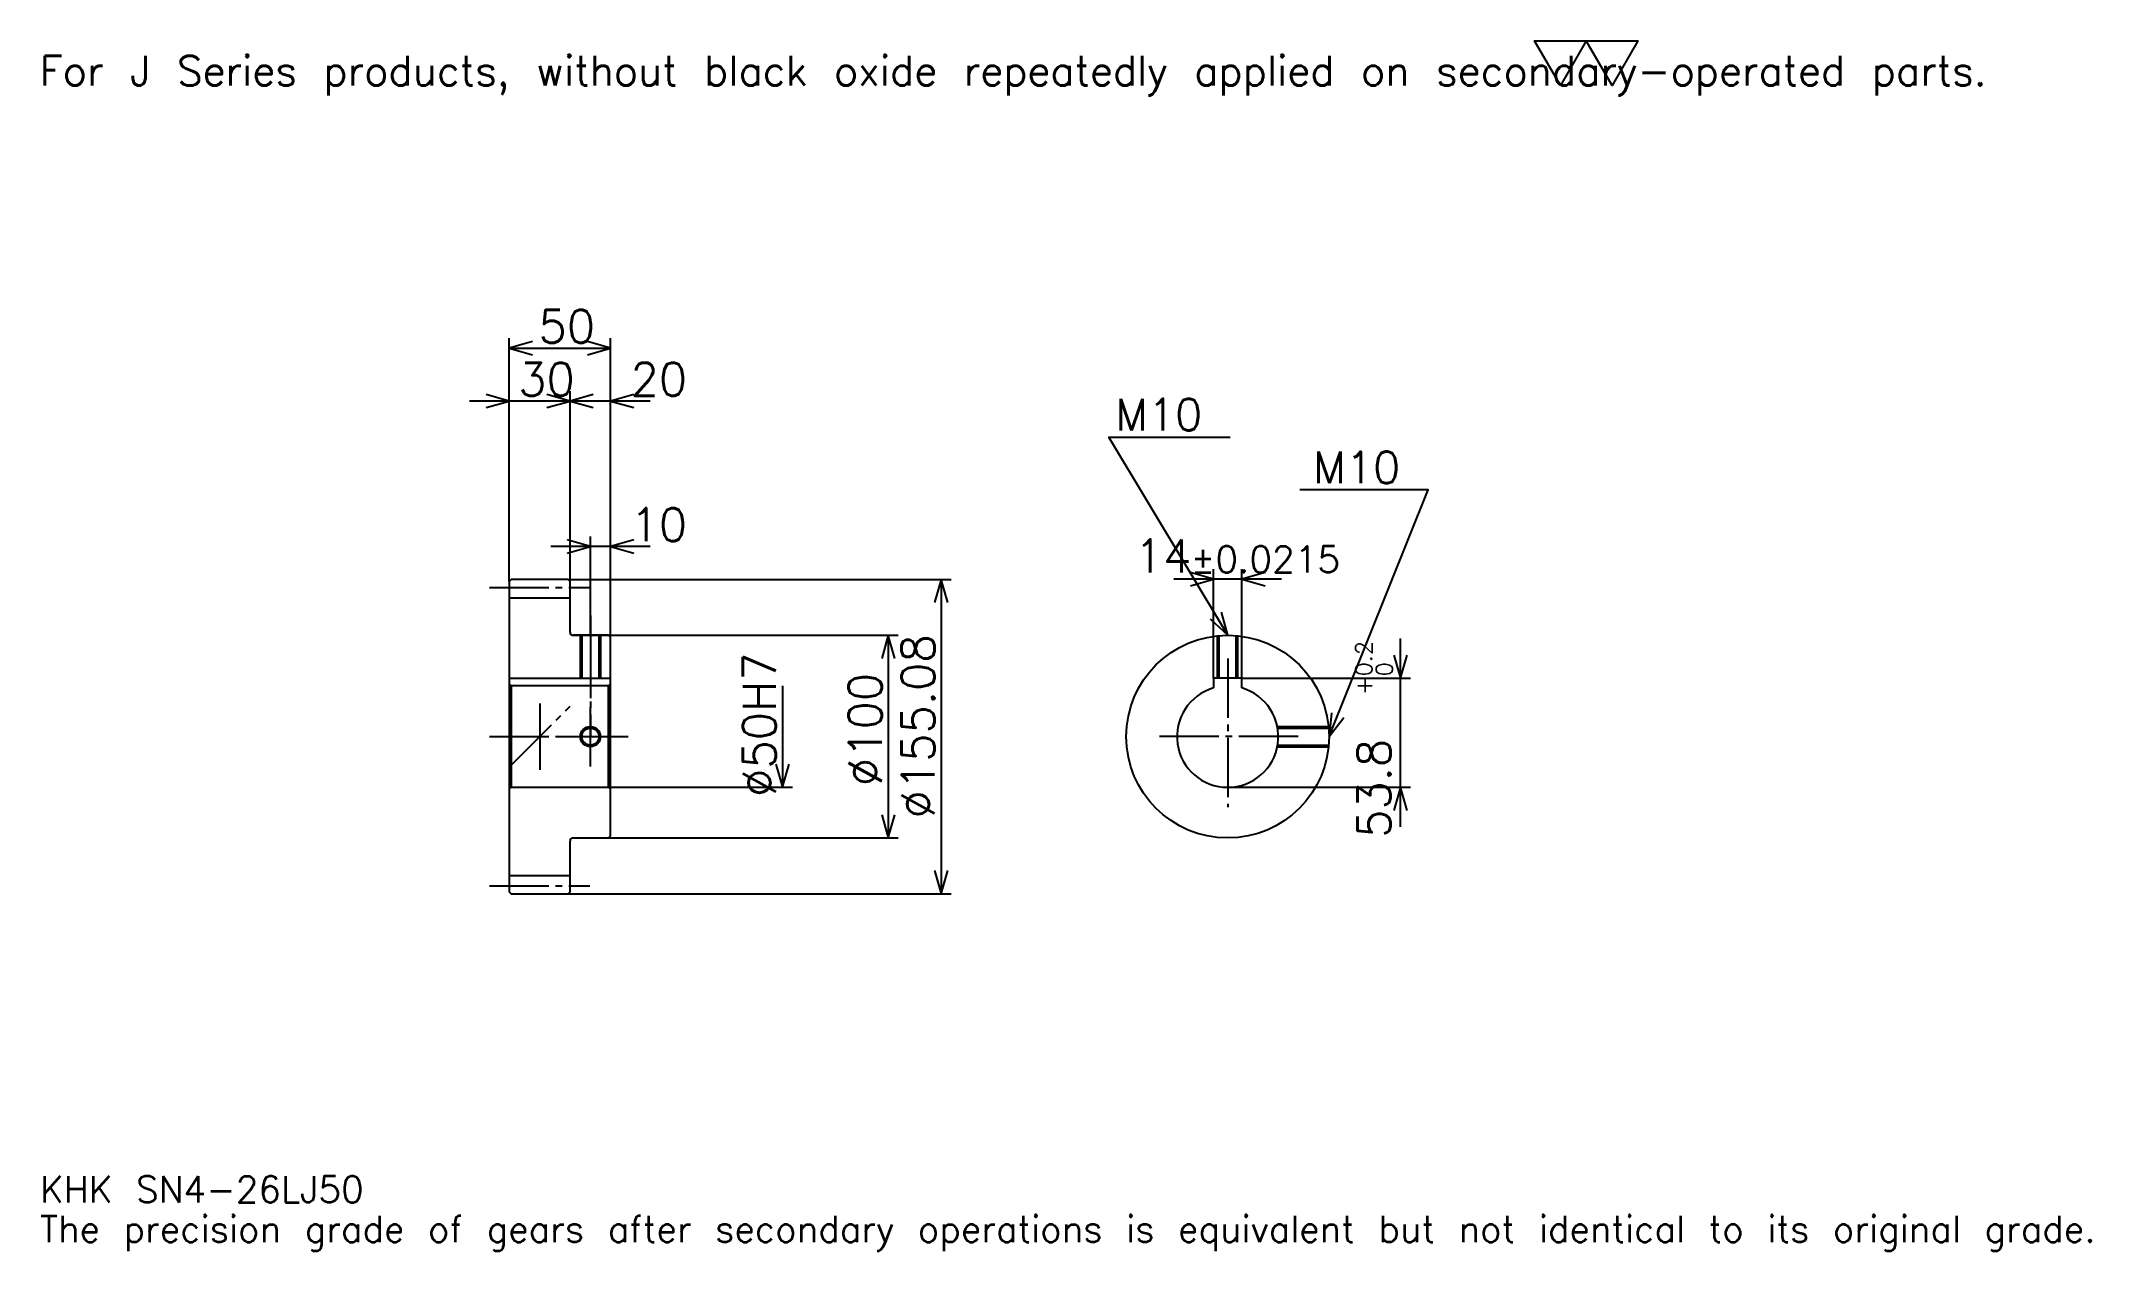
# Model space of a CAD drawing. Extents: x 33 to 1044, y 12 to 609.
import ezdxf

# ---------------------------------------------------------------- set-up
doc = ezdxf.new("R2010")
doc.units = 0
doc.linetypes.add('DASHDOT', pattern=[39.130436, 29.347826, -3.26087, 3.26087, -3.26087])
doc.layers.get('0').update_dxf_attribs({"linetype": 'CONTINUOUS'})
doc.layers.add('DASHDOT', color=6, linetype='DASHDOT')
doc.styles.add('KANJI', font='TXT', dxfattribs={"bigfont": 'BIGFONT'})

msp = doc.modelspace()

# ---------------------------------------------------------------- linework, layer by layer
at = {"color": 5}
for p, q in [((264.130432, 343.299957), (264.130432, 462.321716)), ((264.130432, 457.430389), (314.130432, 457.430389)), ((314.130432, 343.299957), (314.130432, 462.321716)), ((294.130432, 343.299957), (294.130432, 436.234741)), ((313.695648, 431.343445), (244.565216, 431.343445)), ((333.695648, 431.343445), (274.565216, 431.343445)), ((304.130432, 343.299957), (304.130432, 364.495605)), ((333.695648, 359.604309), (284.565216, 359.604309)), ((611.478271, 294.560852), (611.478271, 348.365204)), ((625.478271, 294.560852), (625.478271, 348.365204)), ((264.130432, 342.299957), (264.130432, 343.299957)), ((293.130432, 343.299957), (314.130432, 343.299957)), ((294.130432, 342.299957), (294.130432, 343.299957)), ((304.130432, 315.760864), (304.130432, 343.299957)), ((304.130432, 315.760864), (304.130432, 343.299957)), ((314.130432, 343.299957), (482.065216, 343.299957)), ((314.130432, 314.760864), (314.130432, 343.299957)), ((477.173889, 343.299957), (477.173889, 188.221771)), ((645.043457, 343.473907), (591.913086, 343.473907)), ((295.630432, 315.760864), (314.130432, 315.760864)), ((314.130432, 315.760864), (455.978271, 315.760864)), ((451.086975, 315.760864), (451.086975, 215.760864)), ((703.739136, 221.195648), (703.739136, 314.126068)), ((625.478271, 294.560852), (708.630432, 294.560852)), ((398.913025, 290.760864), (398.913025, 240.760864)), ((314.130432, 240.760864), (403.804352, 240.760864)), ((618.478271, 240.760864), (708.630432, 240.760864)), ((295.630432, 215.760864), (314.130432, 215.760864)), ((314.130432, 215.760864), (455.978271, 215.760864)), ((293.130432, 188.221771), (314.130432, 188.221771)), ((314.130432, 188.221771), (482.065216, 188.221771))]:
    msp.add_line(p, q, dxfattribs=at)
at = {"color": 4}
for p, q in [((264.130432, 334.299957), (294.130432, 334.299957)), ((264.130432, 294.560852), (314.130432, 294.560852)), ((265.130432, 290.760864), (265.130432, 240.760864)), ((313.130432, 290.760864), (314.130432, 291.760864)), ((313.130432, 240.760864), (314.130432, 239.760864)), ((264.130432, 197.221771), (294.130432, 197.221771))]:
    msp.add_line(p, q, dxfattribs=at)
at = {"color": 7}
msp.add_line((279.130432, 282.065216), (279.130432, 249.456512), dxfattribs=at)
msp.add_lwpolyline([(782.608704, 586.956543), (769.891296, 609), (820.760864, 609), (808.043457, 586.956543), (795.326111, 609), (782.608704, 586.956543)], dxfattribs=at)
at = {"color": 5}
for points in [[(275.543488, 460.691254), (264.130432, 457.430389), (275.543488, 454.169525)], [(302.717377, 454.169525), (314.130432, 457.430389), (302.717377, 460.691254)], [(252.717392, 428.082581), (264.130432, 431.343445), (252.717392, 434.604309)], [(282.717377, 428.082581), (294.130432, 431.343445), (282.717377, 434.604309)], [(305.543488, 434.604309), (294.130432, 431.343445), (305.543488, 428.082581)], [(325.543488, 434.604309), (314.130432, 431.343445), (325.543488, 428.082581)], [(618.478271, 315.760864), (559.782593, 413.586945), (619.782593, 413.586945)], [(668.478271, 265.760864), (717.391296, 387.5), (654.130432, 387.5)], [(292.717377, 356.343445), (304.130432, 359.604309), (292.717377, 362.865173)], [(325.543488, 362.865173), (314.130432, 359.604309), (325.543488, 356.343445)], [(600.065186, 340.213043), (611.478271, 343.473907), (600.065186, 346.734772)], [(636.891357, 346.734772), (625.478271, 343.473907), (636.891357, 340.213043)], [(480.434753, 331.886932), (477.173889, 343.299957), (473.913025, 331.886932)], [(609.81012, 323.869751), (618.478271, 315.760864), (615.402466, 327.225159)], [(454.347839, 304.347809), (451.086975, 315.760864), (447.826111, 304.347809)], [(700.478271, 305.973907), (703.739136, 294.560852), (707, 305.973907)], [(669.70752, 277.566803), (668.478271, 265.760864), (675.759033, 275.135376)], [(395.652161, 252.173904), (398.913025, 240.760864), (402.173889, 252.173904)], [(707, 229.347824), (703.739136, 240.760864), (700.478271, 229.347824)], [(447.826111, 227.173904), (451.086975, 215.760864), (454.347839, 227.173904)], [(473.913025, 199.634796), (477.173889, 188.221771), (480.434753, 199.634796)]]:
    msp.add_lwpolyline(points, dxfattribs=at)
at = {"color": 4}
for points in [[(294.130432, 317.260864), (294.130432, 342.299957), (293.130432, 343.299957), (265.130432, 343.299957), (264.130432, 342.299957), (264.130432, 239.760864)], [(295.630432, 215.760864), (313.130432, 215.760864), (314.130432, 216.760864), (314.130432, 314.760864), (313.130432, 315.760864), (295.630432, 315.760864)], [(299.130432, 315.760864), (299.130432, 294.560852)], [(299.94043, 315.760864), (299.94043, 294.560852)], [(308.320435, 315.760864), (308.320435, 294.560852)], [(309.130432, 315.760864), (309.130432, 294.560852)], [(613.478271, 294.560852), (613.478271, 315.510223)], [(614.288269, 294.560852), (614.288269, 315.584991)], [(622.668274, 294.560852), (622.668274, 315.584991)], [(623.478271, 294.560852), (623.478271, 315.510223)], [(625.478271, 289.760864), (625.478271, 294.560852), (611.478271, 294.560852), (611.478271, 289.760864)], [(264.130432, 239.760864), (265.130432, 240.760864), (313.130432, 240.760864), (313.130432, 290.760864), (265.130432, 290.760864), (264.130432, 291.760864)], [(642.973145, 270.760864), (668.227661, 270.760864)], [(643.124634, 269.950867), (668.302368, 269.950867)], [(642.973145, 260.760864), (668.227661, 260.760864)], [(643.124634, 261.570862), (668.302368, 261.570862)], [(264.130432, 239.760864), (264.130432, 189.221771), (265.130432, 188.221771), (293.130432, 188.221771), (294.130432, 189.221771), (294.130432, 214.260864)]]:
    msp.add_lwpolyline(points, dxfattribs=at)
for centre, radius in [((618.478271, 265.760864), 50), ((304.130432, 265.760864), 4.19)]:
    msp.add_circle(centre, radius, dxfattribs=at)
at = {"color": 7}
msp.add_circle((304.130432, 265.760864), 5, dxfattribs=at)
at = {"color": 4}
for centre, radius, start, end in [((295.630432, 317.260864), 1.5, 180, 270), ((618.478271, 265.760864), 25, 106.260204555, 73.739795445), ((295.630432, 214.260864), 1.5, 90, 180)]:
    msp.add_arc(centre, radius, start, end, dxfattribs=at)
at = {"layer": 'DASHDOT', "color": 7}
for p, q in [((254.347824, 339.299957), (303.913025, 339.299957)), ((304.130432, 315.760864), (304.130432, 265.760864)), ((618.478271, 304.343475), (618.478271, 230.978256)), ((264.130432, 250.760864), (294.130432, 280.760864)), ((254.347824, 265.760864), (323.913025, 265.760864)), ((653.260864, 265.760864), (583.695679, 265.760864)), ((254.347824, 192.221771), (303.913025, 192.221771))]:
    msp.add_line(p, q, dxfattribs=at)
for points in [[(304.130432, 325.543457), (304.130432, 284.778259)], [(304.130432, 250.978256), (304.130432, 280.543488)], [(289.347839, 265.760864), (318.913025, 265.760864)]]:
    msp.add_lwpolyline(points, dxfattribs=at)

# ---------------------------------------------------------------- texts
at = {"color": 7, "style": 'KANJI'}
for s, height, p in [('For J Series products, without black oxide repeatedly applied on secondary-operated parts.', 14.673913, (32.608696, 586.956543)), ('50', 16.304348, (278.532593, 460.039062)), ('30', 16.304348, (268.532593, 433.952148)), ('20', 16.304348, (323.913025, 433.952148)), ('M10', 15.652175, (563.043457, 416.847839)), ('M10', 15.652175, (660.652161, 390.760864)), ('10', 16.304348, (323.913025, 362.213013)), ('14', 16.304348, (572.594604, 346.734772)), ('%%p0.0215', 13.043478, (600.146973, 346.734772)), ('KHK SN4-26LJ50', 13.043478, (32.608696, 35.869564)), ('The precision grade of gears after secondary operations is equivalent but not identical to its original grade.', 13.043478, (32.608696, 16.304348))]:
    msp.add_text(s, height=height, dxfattribs=at).set_placement(p)
for s, height, p in [('%%c155.08', 16.304348, (473.913025, 225.407593)), ('%%c50H7', 16.304348, (395.652161, 236.005432)), ('0.2', 8.152174, (689.717407, 295.493439)), ('%%c100', 16.304348, (447.826111, 241.304352)), ('+', 8.152174, (689.717407, 286.363007)), ('0', 8.152174, (699.82605, 295.493439)), ('53.8', 16.304348, (698.847839, 215.791321))]:
    msp.add_text(s, height=height, rotation=90, dxfattribs=at).set_placement(p)

doc.saveas('drawing.dxf')
